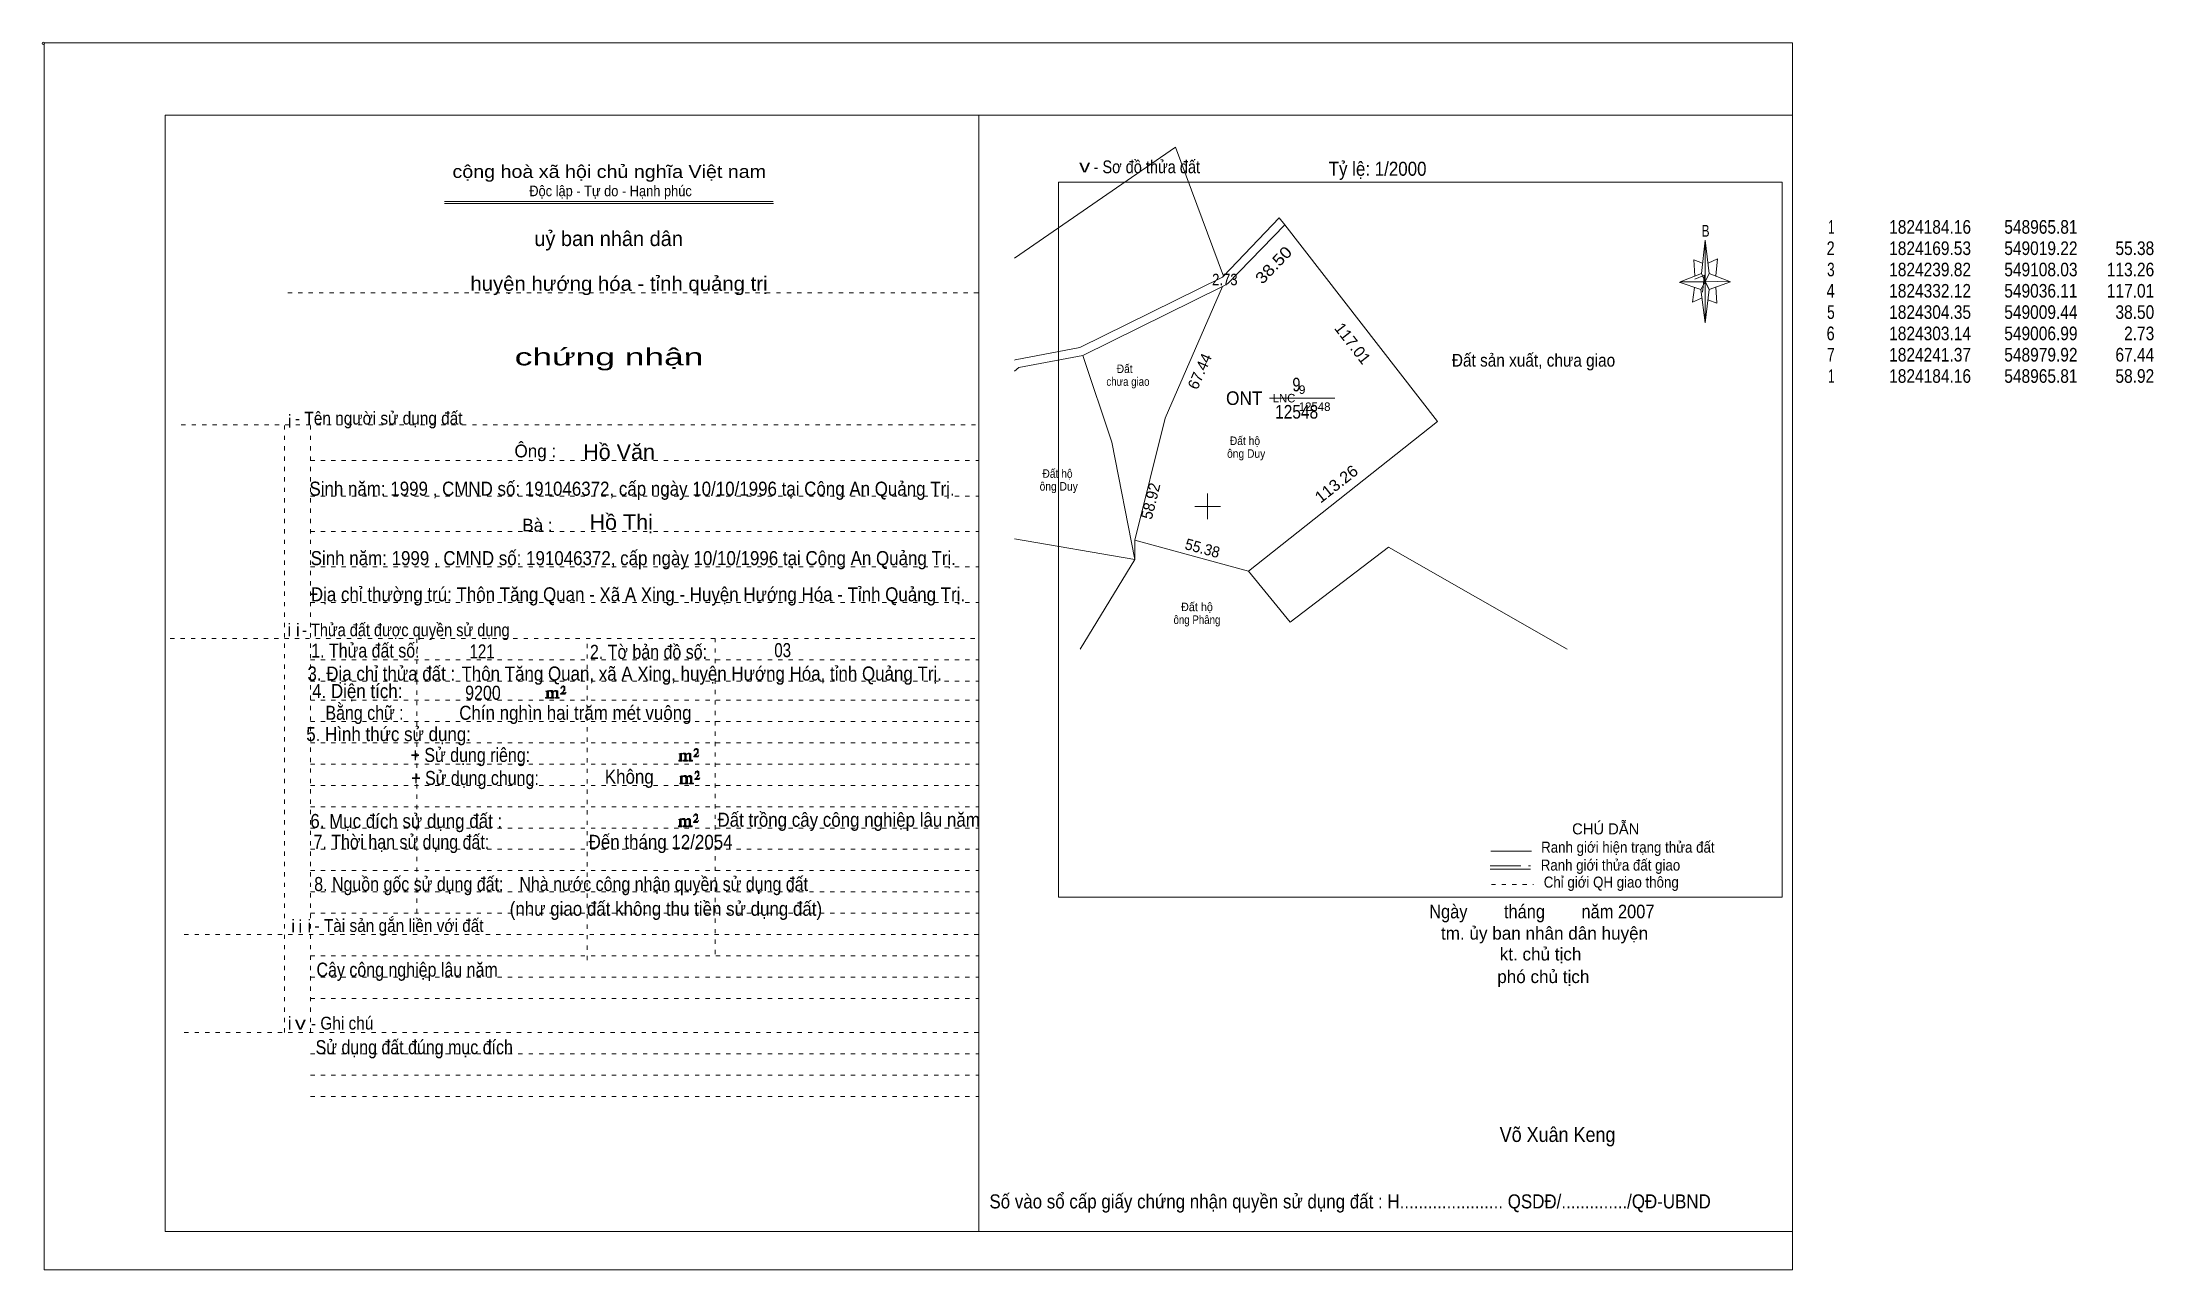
# Model space of a CAD drawing. Header units: centimetres. Extents: x -1.6 to 48, y -3.3 to 25.5.
import ezdxf
from ezdxf.enums import TextEntityAlignment as Align

# ---------------------------------------------------------------- set-up
doc = ezdxf.new("R2010")
doc.units = ezdxf.units.CM
doc.header["$LTSCALE"] = 0.12
doc.linetypes.add('DOTTED', pattern=[1.5, 0.3, -1.2])
doc.linetypes.add('LONG_DASHED', pattern=[7.5, 6, -1.5])
for name, color, linetype, lineweight in [('1', 7, 'DOTTED', 13), ('13', 7, 'Continuous', 13), ('22', 7, 'Continuous', 13), ('33', 7, 'LONG_DASHED', 13), ('4', 7, 'Continuous', 13), ('5', 7, 'Continuous', 13), ('50', 7, 'Continuous', 13), ('63', 7, 'Continuous', 13)]:
    doc.layers.add(name, color=color, linetype=linetype, lineweight=lineweight)
for name, color, linetype in [('10', 7, 'Continuous'), ('23', 7, 'Continuous'), ('30', 7, 'Continuous')]:
    doc.layers.add(name, color=color, linetype=linetype)

msp = doc.modelspace()

# ---------------------------------------------------------------- hatches: boundary and pattern name
at = {"layer": '50'}
for points in [[(10.27, 10.13), (10.27, 10.12), (10.27, 10.11), (10.25, 10.11), (10.24, 10.11), (10.24, 10.1), (10.33, 10.1), (10.33, 10.11), (10.32, 10.11), (10.31, 10.11), (10.31, 10.12), (10.31, 10.13), (10.31, 10.24), (10.31, 10.25), (10.32, 10.26), (10.34, 10.26), (10.35, 10.26), (10.36, 10.26), (10.37, 10.25), (10.39, 10.22), (10.39, 10.13), (10.37, 10.12), (10.37, 10.11), (10.36, 10.11), (10.35, 10.11), (10.35, 10.1), (10.44, 10.1), (10.44, 10.11), (10.43, 10.11), (10.42, 10.11), (10.42, 10.12), (10.42, 10.13), (10.42, 10.24), (10.44, 10.26), (10.45, 10.26), (10.46, 10.26), (10.49, 10.26), (10.49, 10.25), (10.5, 10.24), (10.5, 10.22), (10.5, 10.13), (10.5, 10.12), (10.49, 10.11), (10.49, 10.11), (10.47, 10.11), (10.47, 10.1), (10.56, 10.1), (10.56, 10.11), (10.55, 10.11), (10.54, 10.11), (10.53, 10.12), (10.53, 10.13), (10.53, 10.2), (10.53, 10.25), (10.53, 10.26), (10.52, 10.27), (10.5, 10.28), (10.47, 10.28), (10.46, 10.28), (10.44, 10.27), (10.41, 10.25), (10.41, 10.26), (10.4, 10.28), (10.39, 10.28), (10.37, 10.28), (10.35, 10.28), (10.34, 10.28), (10.32, 10.26), (10.31, 10.26), (10.31, 10.25), (10.31, 10.25), (10.31, 10.26), (10.31, 10.28), (10.24, 10.26), (10.24, 10.26), (10.25, 10.26), (10.27, 10.25), (10.27, 10.24), (10.27, 10.23)], [(10.69, 10.19), (10.72, 10.24), (10.72, 10.24), (10.71, 10.22), (10.69, 10.22), (10.68, 10.22), (10.63, 10.22), (10.66, 10.26), (10.67, 10.27), (10.69, 10.28), (10.69, 10.3), (10.69, 10.32), (10.69, 10.34), (10.69, 10.35), (10.69, 10.37), (10.68, 10.38), (10.67, 10.38), (10.66, 10.39), (10.65, 10.39), (10.63, 10.38), (10.63, 10.38), (10.62, 10.37), (10.61, 10.35), (10.59, 10.33), (10.61, 10.33), (10.61, 10.35), (10.62, 10.35), (10.63, 10.36), (10.65, 10.36), (10.66, 10.36), (10.67, 10.35), (10.68, 10.35), (10.68, 10.32), (10.68, 10.3), (10.66, 10.28), (10.66, 10.26), (10.65, 10.25), (10.59, 10.2), (10.59, 10.19)], [(13.39, 8.66), (13.39, 8.65), (13.39, 8.64), (13.38, 8.64), (13.37, 8.64), (13.37, 8.62), (13.45, 8.62), (13.45, 8.64), (13.44, 8.64), (13.43, 8.64), (13.43, 8.65), (13.43, 8.66), (13.43, 8.77), (13.43, 8.78), (13.44, 8.79), (13.47, 8.79), (13.48, 8.79), (13.49, 8.79), (13.5, 8.78), (13.51, 8.74), (13.51, 8.66), (13.5, 8.65), (13.5, 8.64), (13.49, 8.64), (13.48, 8.64), (13.48, 8.62), (13.57, 8.62), (13.57, 8.64), (13.55, 8.64), (13.54, 8.64), (13.54, 8.65), (13.54, 8.66), (13.54, 8.77), (13.57, 8.79), (13.58, 8.79), (13.59, 8.79), (13.61, 8.79), (13.61, 8.78), (13.62, 8.77), (13.62, 8.74), (13.62, 8.66), (13.62, 8.65), (13.61, 8.64), (13.61, 8.64), (13.6, 8.64), (13.6, 8.62), (13.69, 8.62), (13.69, 8.64), (13.67, 8.64), (13.66, 8.64), (13.65, 8.65), (13.65, 8.66), (13.65, 8.73), (13.65, 8.78), (13.65, 8.79), (13.64, 8.8), (13.62, 8.81), (13.6, 8.81), (13.59, 8.81), (13.57, 8.8), (13.53, 8.78), (13.53, 8.79), (13.52, 8.81), (13.51, 8.81), (13.5, 8.81), (13.48, 8.81), (13.47, 8.81), (13.44, 8.79), (13.43, 8.79), (13.43, 8.78), (13.43, 8.78), (13.43, 8.79), (13.43, 8.81), (13.37, 8.79), (13.37, 8.79), (13.38, 8.79), (13.39, 8.78), (13.39, 8.77), (13.39, 8.76)], [(13.82, 8.72), (13.84, 8.77), (13.84, 8.77), (13.83, 8.74), (13.82, 8.74), (13.81, 8.74), (13.75, 8.74), (13.79, 8.79), (13.8, 8.8), (13.82, 8.81), (13.82, 8.83), (13.82, 8.84), (13.82, 8.87), (13.82, 8.88), (13.82, 8.9), (13.81, 8.91), (13.8, 8.91), (13.79, 8.92), (13.77, 8.92), (13.75, 8.91), (13.75, 8.91), (13.74, 8.9), (13.73, 8.88), (13.72, 8.86), (13.73, 8.86), (13.73, 8.88), (13.74, 8.88), (13.75, 8.89), (13.77, 8.89), (13.79, 8.89), (13.8, 8.88), (13.81, 8.88), (13.81, 8.84), (13.81, 8.83), (13.79, 8.81), (13.79, 8.79), (13.77, 8.78), (13.72, 8.73), (13.72, 8.72)], [(13.41, 8.12), (13.41, 8.11), (13.41, 8.1), (13.4, 8.1), (13.39, 8.1), (13.39, 8.09), (13.48, 8.09), (13.48, 8.1), (13.47, 8.1), (13.45, 8.1), (13.45, 8.11), (13.45, 8.12), (13.45, 8.23), (13.45, 8.24), (13.47, 8.26), (13.49, 8.26), (13.5, 8.26), (13.51, 8.26), (13.52, 8.24), (13.53, 8.21), (13.53, 8.12), (13.52, 8.11), (13.52, 8.1), (13.51, 8.1), (13.5, 8.1), (13.5, 8.09), (13.59, 8.09), (13.59, 8.1), (13.58, 8.1), (13.57, 8.1), (13.57, 8.11), (13.57, 8.12), (13.57, 8.23), (13.59, 8.26), (13.6, 8.26), (13.61, 8.26), (13.63, 8.26), (13.63, 8.24), (13.64, 8.23), (13.64, 8.21), (13.64, 8.12), (13.64, 8.11), (13.63, 8.1), (13.63, 8.1), (13.62, 8.1), (13.62, 8.09), (13.71, 8.09), (13.71, 8.1), (13.7, 8.1), (13.69, 8.1), (13.67, 8.11), (13.67, 8.12), (13.67, 8.2), (13.67, 8.24), (13.67, 8.26), (13.66, 8.27), (13.64, 8.28), (13.62, 8.28), (13.61, 8.28), (13.59, 8.27), (13.55, 8.24), (13.55, 8.26), (13.54, 8.28), (13.53, 8.28), (13.52, 8.28), (13.5, 8.28), (13.49, 8.28), (13.47, 8.26), (13.45, 8.26), (13.45, 8.24), (13.45, 8.24), (13.45, 8.26), (13.45, 8.28), (13.39, 8.26), (13.39, 8.26), (13.4, 8.26), (13.41, 8.24), (13.41, 8.23), (13.41, 8.22)], [(13.84, 8.19), (13.86, 8.23), (13.86, 8.23), (13.85, 8.21), (13.84, 8.21), (13.83, 8.21), (13.77, 8.21), (13.81, 8.26), (13.82, 8.27), (13.84, 8.28), (13.84, 8.3), (13.84, 8.31), (13.84, 8.33), (13.84, 8.34), (13.84, 8.37), (13.83, 8.38), (13.82, 8.38), (13.81, 8.39), (13.8, 8.39), (13.77, 8.38), (13.77, 8.38), (13.76, 8.37), (13.75, 8.34), (13.74, 8.32), (13.75, 8.32), (13.75, 8.34), (13.76, 8.34), (13.77, 8.36), (13.8, 8.36), (13.81, 8.36), (13.82, 8.34), (13.83, 8.34), (13.83, 8.31), (13.83, 8.3), (13.81, 8.28), (13.81, 8.26), (13.8, 8.24), (13.74, 8.2), (13.74, 8.19)], [(13.38, 7.12), (13.38, 7.11), (13.38, 7.1), (13.37, 7.1), (13.36, 7.1), (13.36, 7.08), (13.44, 7.08), (13.44, 7.1), (13.43, 7.1), (13.42, 7.1), (13.42, 7.11), (13.42, 7.12), (13.42, 7.23), (13.42, 7.24), (13.43, 7.25), (13.46, 7.25), (13.47, 7.25), (13.48, 7.25), (13.49, 7.24), (13.5, 7.2), (13.5, 7.12), (13.49, 7.11), (13.49, 7.1), (13.48, 7.1), (13.47, 7.1), (13.47, 7.08), (13.56, 7.08), (13.56, 7.1), (13.54, 7.1), (13.53, 7.1), (13.53, 7.11), (13.53, 7.12), (13.53, 7.23), (13.56, 7.25), (13.57, 7.25), (13.58, 7.25), (13.6, 7.25), (13.6, 7.24), (13.61, 7.23), (13.61, 7.2), (13.61, 7.12), (13.61, 7.11), (13.6, 7.1), (13.6, 7.1), (13.59, 7.1), (13.59, 7.08), (13.68, 7.08), (13.68, 7.1), (13.66, 7.1), (13.65, 7.1), (13.64, 7.11), (13.64, 7.12), (13.64, 7.19), (13.64, 7.24), (13.64, 7.25), (13.63, 7.26), (13.61, 7.27), (13.59, 7.27), (13.58, 7.27), (13.56, 7.26), (13.52, 7.24), (13.52, 7.25), (13.51, 7.27), (13.5, 7.27), (13.49, 7.27), (13.47, 7.27), (13.46, 7.27), (13.43, 7.25), (13.42, 7.25), (13.42, 7.24), (13.42, 7.24), (13.42, 7.25), (13.42, 7.27), (13.36, 7.25), (13.36, 7.25), (13.37, 7.25), (13.38, 7.24), (13.38, 7.23), (13.38, 7.22)], [(13.81, 7.18), (13.83, 7.23), (13.83, 7.23), (13.82, 7.2), (13.81, 7.2), (13.8, 7.2), (13.74, 7.2), (13.78, 7.25), (13.79, 7.26), (13.81, 7.27), (13.81, 7.29), (13.81, 7.3), (13.81, 7.33), (13.81, 7.34), (13.81, 7.36), (13.8, 7.37), (13.79, 7.37), (13.78, 7.38), (13.76, 7.38), (13.74, 7.37), (13.74, 7.37), (13.73, 7.36), (13.72, 7.34), (13.71, 7.32), (13.72, 7.32), (13.72, 7.34), (13.73, 7.34), (13.74, 7.35), (13.76, 7.35), (13.78, 7.35), (13.79, 7.34), (13.8, 7.34), (13.8, 7.3), (13.8, 7.29), (13.78, 7.27), (13.78, 7.25), (13.76, 7.24), (13.71, 7.19), (13.71, 7.18)]]:
    msp.add_hatch(color=256, dxfattribs=at).paths.add_polyline_path(points)

# ---------------------------------------------------------------- linework, layer by layer
at = {"layer": '1', "linetype": 'Continuous'}
for p, q in [((1.31, -2.42), (1.31, 23.78)), ((1.31, 23.78), (39.51, 23.78)), ((20.41, -2.42), (20.41, 23.78)), ((39.51, -2.42), (39.51, 23.78)), ((7.87, 21.76), (15.58, 21.76)), ((7.87, 21.71), (15.59, 21.71)), ((37.36, 19.69), (36.85, 19.86)), ((1.31, -2.42), (39.51, -2.42))]:
    msp.add_line(p, q, dxfattribs=at)
at = {"layer": '1'}
for p, q in [((4.19, 19.61), (20.41, 19.61)), ((1.69, 16.51), (20.41, 16.51)), ((4.11, 2.25), (4.11, 16.51)), ((4.72, 2.25), (4.72, 16.51)), ((4.72, 15.68), (20.41, 15.68)), ((4.72, 14.84), (20.41, 14.84)), ((4.72, 14.01), (20.41, 14.01)), ((4.72, 13.18), (20.41, 13.18)), ((4.72, 12.34), (20.41, 12.34)), ((1.43, 11.5), (20.41, 11.5)), ((7.22, 5.05), (7.22, 11.5)), ((11.22, 3.95), (11.22, 11.5)), ((14.22, 4.09), (14.22, 11.5)), ((4.72, 11), (20.41, 11)), ((4.72, 10.5), (20.41, 10.5)), ((4.72, 10.05), (20.41, 10.05)), ((4.72, 9.55), (20.41, 9.55)), ((4.72, 9.05), (20.41, 9.05)), ((4.72, 8.55), (20.41, 8.55)), ((4.72, 8.05), (20.41, 8.05)), ((4.72, 7.55), (20.41, 7.55)), ((4.72, 7.05), (20.41, 7.05)), ((4.72, 6.55), (20.41, 6.55)), ((4.72, 6.05), (20.41, 6.05)), ((4.72, 5.55), (20.41, 5.55)), ((4.72, 5.05), (20.41, 5.05)), ((1.76, 4.55), (20.41, 4.55)), ((4.72, 4.05), (20.41, 4.05)), ((4.72, 3.55), (20.41, 3.55)), ((4.72, 3.05), (20.41, 3.05)), ((1.76, 2.25), (20.41, 2.25)), ((4.72, 1.75), (20.41, 1.75)), ((4.72, 1.25), (20.41, 1.25)), ((4.72, 0.75), (20.41, 0.75))]:
    msp.add_line(p, q, dxfattribs=at)
at = {"layer": '1', "linetype": 'Continuous'}
msp.add_lwpolyline([(-1.53, -3.32), (39.51, -3.32), (39.51, 25.48), (-1.53, 25.48)], close=True, dxfattribs=at)
msp.add_lwpolyline([(37.37, 19.49), (37.16, 19.39), (37.21, 19.74)], dxfattribs=at)
at = {"layer": '13'}
msp.add_line((27.92, 17.14), (28.77, 17.14), dxfattribs=at)
at = {"layer": '22'}
for p, q in [((26.15, 20), (27.46, 21.37)), ((22.85, 18.14), (26.13, 19.76)), ((21.25, 13.84), (24.07, 13.35)), ((24.07, 13.81), (26.74, 13.08)), ((27.72, 11.88), (26.74, 13.08))]:
    msp.add_line(p, q, dxfattribs=at)
for points in [[(26.15, 20), (25.03, 23.03), (21.25, 20.43)], [(26.74, 13.08), (31.18, 16.59), (27.59, 21.21), (27.46, 21.37)], [(26.13, 19.76), (26.25, 19.82), (27.59, 21.21)], [(26.15, 20), (26.13, 19.98), (22.78, 18.33), (21.26, 18.04), (21.25, 18.03)], [(26.13, 19.76), (24.78, 16.67), (24.07, 13.81)], [(21.25, 17.77), (21.35, 17.86), (22.85, 18.14)], [(22.85, 18.14), (23.53, 16.11), (24.07, 13.35)], [(24.07, 13.81), (24.07, 13.35), (22.79, 11.25)], [(34.22, 11.25), (30.03, 13.64), (27.72, 11.88)]]:
    msp.add_lwpolyline(points, dxfattribs=at)
at = {"layer": '33'}
msp.add_line((27.23, 17.14), (28.51, 17.14), dxfattribs=at)
at = {"layer": '4'}
for p, q in [((32.43, 6.51), (33.38, 6.51)), ((32.41, 6.08), (33.36, 6.08))]:
    msp.add_line(p, q, dxfattribs=at)
at = {"layer": '4', "linetype": 'LONG_DASHED'}
msp.add_line((32.41, 6.16), (33.36, 6.16), dxfattribs=at)
at = {"layer": '4', "linetype": 'DOTTED'}
msp.add_line((32.44, 5.72), (33.43, 5.72), dxfattribs=at)
at = {"layer": '4'}
msp.add_lwpolyline([(22.28, 22.21), (39.27, 22.21), (39.27, 5.43), (22.28, 5.43)], close=True, dxfattribs=at)
msp.add_circle((-1.55, 25.47), 0.025, dxfattribs=at)
at = {"layer": '5'}
for p, q in [((37.37, 20.07), (37.46, 20.85)), ((37.55, 20.07), (38.05, 19.87)), ((37.55, 19.69), (37.46, 18.91)), ((37.73, 19.37), (37.52, 19.45)), ((37.71, 19.75), (37.73, 19.37))]:
    msp.add_line(p, q, dxfattribs=at)
for points in [[(37.46, 20.85), (37.55, 20.07), (37.46, 19.87)], [(37.46, 19.87), (36.87, 19.87), (37.37, 20.07), (37.55, 19.69), (38.05, 19.87), (37.46, 19.89)], [(37.46, 19.87), (37.46, 18.91), (37.36, 19.69)]]:
    msp.add_lwpolyline(points, close=True, dxfattribs=at)
for points in [[(37.4, 20.31), (37.19, 20.39), (37.22, 20.01)], [(37.53, 20.31), (37.75, 20.41), (37.71, 20.01)], [(37.46, 19.87), (37.37, 20.07), (36.87, 19.87)], [(37.22, 19.93), (37.44, 20.03), (37.4, 19.63)], [(37.46, 19.87), (37.55, 19.69), (38.05, 19.87)]]:
    msp.add_lwpolyline(points, dxfattribs=at)
at = {"layer": '50'}
for points in [[(10.27, 10.13), (10.27, 10.12), (10.27, 10.11), (10.25, 10.11), (10.24, 10.11), (10.24, 10.1), (10.33, 10.1), (10.33, 10.11), (10.32, 10.11), (10.31, 10.11), (10.31, 10.12), (10.31, 10.13), (10.31, 10.24), (10.31, 10.25), (10.32, 10.26), (10.34, 10.26), (10.35, 10.26), (10.36, 10.26), (10.37, 10.25), (10.39, 10.22), (10.39, 10.13), (10.37, 10.12), (10.37, 10.11), (10.36, 10.11), (10.35, 10.11), (10.35, 10.1), (10.44, 10.1), (10.44, 10.11), (10.43, 10.11), (10.42, 10.11), (10.42, 10.12), (10.42, 10.13), (10.42, 10.24), (10.44, 10.26), (10.45, 10.26), (10.46, 10.26), (10.49, 10.26), (10.49, 10.25), (10.5, 10.24), (10.5, 10.22), (10.5, 10.13), (10.5, 10.12), (10.49, 10.11), (10.49, 10.11), (10.47, 10.11), (10.47, 10.1), (10.56, 10.1), (10.56, 10.11), (10.55, 10.11), (10.54, 10.11), (10.53, 10.12), (10.53, 10.13), (10.53, 10.2), (10.53, 10.25), (10.53, 10.26), (10.52, 10.27), (10.5, 10.28), (10.47, 10.28), (10.46, 10.28), (10.44, 10.27), (10.41, 10.25), (10.41, 10.26), (10.4, 10.28), (10.39, 10.28), (10.37, 10.28), (10.35, 10.28), (10.34, 10.28), (10.32, 10.26), (10.31, 10.26), (10.31, 10.25), (10.31, 10.25), (10.31, 10.26), (10.31, 10.28), (10.24, 10.26), (10.24, 10.26), (10.25, 10.26), (10.27, 10.25), (10.27, 10.24), (10.27, 10.23)], [(10.69, 10.19), (10.72, 10.24), (10.72, 10.24), (10.71, 10.22), (10.69, 10.22), (10.68, 10.22), (10.63, 10.22), (10.66, 10.26), (10.67, 10.27), (10.69, 10.28), (10.69, 10.3), (10.69, 10.32), (10.69, 10.34), (10.69, 10.35), (10.69, 10.37), (10.68, 10.38), (10.67, 10.38), (10.66, 10.39), (10.65, 10.39), (10.63, 10.38), (10.63, 10.38), (10.62, 10.37), (10.61, 10.35), (10.59, 10.33), (10.61, 10.33), (10.61, 10.35), (10.62, 10.35), (10.63, 10.36), (10.65, 10.36), (10.66, 10.36), (10.67, 10.35), (10.68, 10.35), (10.68, 10.32), (10.68, 10.3), (10.66, 10.28), (10.66, 10.26), (10.65, 10.25), (10.59, 10.2), (10.59, 10.19)], [(13.39, 8.66), (13.39, 8.65), (13.39, 8.64), (13.38, 8.64), (13.37, 8.64), (13.37, 8.62), (13.45, 8.62), (13.45, 8.64), (13.44, 8.64), (13.43, 8.64), (13.43, 8.65), (13.43, 8.66), (13.43, 8.77), (13.43, 8.78), (13.44, 8.79), (13.47, 8.79), (13.48, 8.79), (13.49, 8.79), (13.5, 8.78), (13.51, 8.74), (13.51, 8.66), (13.5, 8.65), (13.5, 8.64), (13.49, 8.64), (13.48, 8.64), (13.48, 8.62), (13.57, 8.62), (13.57, 8.64), (13.55, 8.64), (13.54, 8.64), (13.54, 8.65), (13.54, 8.66), (13.54, 8.77), (13.57, 8.79), (13.58, 8.79), (13.59, 8.79), (13.61, 8.79), (13.61, 8.78), (13.62, 8.77), (13.62, 8.74), (13.62, 8.66), (13.62, 8.65), (13.61, 8.64), (13.61, 8.64), (13.6, 8.64), (13.6, 8.62), (13.69, 8.62), (13.69, 8.64), (13.67, 8.64), (13.66, 8.64), (13.65, 8.65), (13.65, 8.66), (13.65, 8.73), (13.65, 8.78), (13.65, 8.79), (13.64, 8.8), (13.62, 8.81), (13.6, 8.81), (13.59, 8.81), (13.57, 8.8), (13.53, 8.78), (13.53, 8.79), (13.52, 8.81), (13.51, 8.81), (13.5, 8.81), (13.48, 8.81), (13.47, 8.81), (13.44, 8.79), (13.43, 8.79), (13.43, 8.78), (13.43, 8.78), (13.43, 8.79), (13.43, 8.81), (13.37, 8.79), (13.37, 8.79), (13.38, 8.79), (13.39, 8.78), (13.39, 8.77), (13.39, 8.76)], [(13.82, 8.72), (13.84, 8.77), (13.84, 8.77), (13.83, 8.74), (13.82, 8.74), (13.81, 8.74), (13.75, 8.74), (13.79, 8.79), (13.8, 8.8), (13.82, 8.81), (13.82, 8.83), (13.82, 8.84), (13.82, 8.87), (13.82, 8.88), (13.82, 8.9), (13.81, 8.91), (13.8, 8.91), (13.79, 8.92), (13.77, 8.92), (13.75, 8.91), (13.75, 8.91), (13.74, 8.9), (13.73, 8.88), (13.72, 8.86), (13.73, 8.86), (13.73, 8.88), (13.74, 8.88), (13.75, 8.89), (13.77, 8.89), (13.79, 8.89), (13.8, 8.88), (13.81, 8.88), (13.81, 8.84), (13.81, 8.83), (13.79, 8.81), (13.79, 8.79), (13.77, 8.78), (13.72, 8.73), (13.72, 8.72)], [(13.41, 8.12), (13.41, 8.11), (13.41, 8.1), (13.4, 8.1), (13.39, 8.1), (13.39, 8.09), (13.48, 8.09), (13.48, 8.1), (13.47, 8.1), (13.45, 8.1), (13.45, 8.11), (13.45, 8.12), (13.45, 8.23), (13.45, 8.24), (13.47, 8.26), (13.49, 8.26), (13.5, 8.26), (13.51, 8.26), (13.52, 8.24), (13.53, 8.21), (13.53, 8.12), (13.52, 8.11), (13.52, 8.1), (13.51, 8.1), (13.5, 8.1), (13.5, 8.09), (13.59, 8.09), (13.59, 8.1), (13.58, 8.1), (13.57, 8.1), (13.57, 8.11), (13.57, 8.12), (13.57, 8.23), (13.59, 8.26), (13.6, 8.26), (13.61, 8.26), (13.63, 8.26), (13.63, 8.24), (13.64, 8.23), (13.64, 8.21), (13.64, 8.12), (13.64, 8.11), (13.63, 8.1), (13.63, 8.1), (13.62, 8.1), (13.62, 8.09), (13.71, 8.09), (13.71, 8.1), (13.7, 8.1), (13.69, 8.1), (13.67, 8.11), (13.67, 8.12), (13.67, 8.2), (13.67, 8.24), (13.67, 8.26), (13.66, 8.27), (13.64, 8.28), (13.62, 8.28), (13.61, 8.28), (13.59, 8.27), (13.55, 8.24), (13.55, 8.26), (13.54, 8.28), (13.53, 8.28), (13.52, 8.28), (13.5, 8.28), (13.49, 8.28), (13.47, 8.26), (13.45, 8.26), (13.45, 8.24), (13.45, 8.24), (13.45, 8.26), (13.45, 8.28), (13.39, 8.26), (13.39, 8.26), (13.4, 8.26), (13.41, 8.24), (13.41, 8.23), (13.41, 8.22)], [(13.84, 8.19), (13.86, 8.23), (13.86, 8.23), (13.85, 8.21), (13.84, 8.21), (13.83, 8.21), (13.77, 8.21), (13.81, 8.26), (13.82, 8.27), (13.84, 8.28), (13.84, 8.3), (13.84, 8.31), (13.84, 8.33), (13.84, 8.34), (13.84, 8.37), (13.83, 8.38), (13.82, 8.38), (13.81, 8.39), (13.8, 8.39), (13.77, 8.38), (13.77, 8.38), (13.76, 8.37), (13.75, 8.34), (13.74, 8.32), (13.75, 8.32), (13.75, 8.34), (13.76, 8.34), (13.77, 8.36), (13.8, 8.36), (13.81, 8.36), (13.82, 8.34), (13.83, 8.34), (13.83, 8.31), (13.83, 8.3), (13.81, 8.28), (13.81, 8.26), (13.8, 8.24), (13.74, 8.2), (13.74, 8.19)], [(13.38, 7.12), (13.38, 7.11), (13.38, 7.1), (13.37, 7.1), (13.36, 7.1), (13.36, 7.08), (13.44, 7.08), (13.44, 7.1), (13.43, 7.1), (13.42, 7.1), (13.42, 7.11), (13.42, 7.12), (13.42, 7.23), (13.42, 7.24), (13.43, 7.25), (13.46, 7.25), (13.47, 7.25), (13.48, 7.25), (13.49, 7.24), (13.5, 7.2), (13.5, 7.12), (13.49, 7.11), (13.49, 7.1), (13.48, 7.1), (13.47, 7.1), (13.47, 7.08), (13.56, 7.08), (13.56, 7.1), (13.54, 7.1), (13.53, 7.1), (13.53, 7.11), (13.53, 7.12), (13.53, 7.23), (13.56, 7.25), (13.57, 7.25), (13.58, 7.25), (13.6, 7.25), (13.6, 7.24), (13.61, 7.23), (13.61, 7.2), (13.61, 7.12), (13.61, 7.11), (13.6, 7.1), (13.6, 7.1), (13.59, 7.1), (13.59, 7.08), (13.68, 7.08), (13.68, 7.1), (13.66, 7.1), (13.65, 7.1), (13.64, 7.11), (13.64, 7.12), (13.64, 7.19), (13.64, 7.24), (13.64, 7.25), (13.63, 7.26), (13.61, 7.27), (13.59, 7.27), (13.58, 7.27), (13.56, 7.26), (13.52, 7.24), (13.52, 7.25), (13.51, 7.27), (13.5, 7.27), (13.49, 7.27), (13.47, 7.27), (13.46, 7.27), (13.43, 7.25), (13.42, 7.25), (13.42, 7.24), (13.42, 7.24), (13.42, 7.25), (13.42, 7.27), (13.36, 7.25), (13.36, 7.25), (13.37, 7.25), (13.38, 7.24), (13.38, 7.23), (13.38, 7.22)], [(13.81, 7.18), (13.83, 7.23), (13.83, 7.23), (13.82, 7.2), (13.81, 7.2), (13.8, 7.2), (13.74, 7.2), (13.78, 7.25), (13.79, 7.26), (13.81, 7.27), (13.81, 7.29), (13.81, 7.3), (13.81, 7.33), (13.81, 7.34), (13.81, 7.36), (13.8, 7.37), (13.79, 7.37), (13.78, 7.38), (13.76, 7.38), (13.74, 7.37), (13.74, 7.37), (13.73, 7.36), (13.72, 7.34), (13.71, 7.32), (13.72, 7.32), (13.72, 7.34), (13.73, 7.34), (13.74, 7.35), (13.76, 7.35), (13.78, 7.35), (13.79, 7.34), (13.8, 7.34), (13.8, 7.3), (13.8, 7.29), (13.78, 7.27), (13.78, 7.25), (13.76, 7.24), (13.71, 7.19), (13.71, 7.18)]]:
    msp.add_lwpolyline(points, close=True, dxfattribs=at)
at = {"layer": '63'}
for p, q in [((25.78, 14.3), (25.78, 14.9)), ((25.48, 14.6), (26.08, 14.6))]:
    msp.add_line(p, q, dxfattribs=at)

# ---------------------------------------------------------------- texts
at = {"layer": '1'}
for s, height, width, p in [('cộng hoà xã hội chủ nghĩa Việt nam', 0.3, 1.15, (11.735, 22.31)), ('v', 0.3, 1.3, (22.895, 22.44)), ('- Sơ đồ thửa đất ', 0.3, 0.85, (24.4, 22.42)), ('Độc lập - Tự do - Hạnh phúc', 0.25, 0.9, (11.765, 21.88)), ('chứng nhận', 0.4, 1.55, (11.73, 17.91)), ('- Tên người sử dụng đất', 0.3, 0.9, (6.325, 16.52)), ('- Thửa đất được quyền sử dụng', 0.3, 0.85, (6.96, 11.55)), ('- Tài sản gắn liền với đất ', 0.3, 0.9, (6.85, 4.61)), ('v', 0.3, 1.3, (4.485, 2.32)), ('- Ghi chú', 0.3, 0.9, (5.465, 2.32))]:
    msp.add_text(s, height=height, dxfattribs=dict(at, width=width)).set_placement(p, align=Align.CENTER)
for s, height, p in [('uỷ ban nhân dân', 0.35, (11.72, 20.71)), ('i', 0.3, (4.235, 16.45)), ('i', 0.3, (4.225, 11.55)), ('i', 0.3, (4.425, 11.55)), ('i', 0.3, (4.315, 4.6)), ('i', 0.3, (4.485, 4.59)), ('i', 0.3, (4.695, 4.6)), ('i', 0.3, (4.235, 2.32))]:
    msp.add_text(s, height=height, dxfattribs=at).set_placement(p, align=Align.CENTER)
at = {"layer": '10', "width": 0.9}
msp.add_text('Võ Xuân Keng', height=0.35, dxfattribs=at).set_placement((33.995, -0.32), align=Align.CENTER)
at = {"layer": '13', "width": 1.05}
msp.add_text('9', height=0.2, dxfattribs=at).set_placement((27.92, 17.24))
at = {"layer": '13'}
msp.add_text('LNC', height=0.2, dxfattribs=at).set_placement((27.84, 17.04), align=Align.RIGHT)
msp.add_text('12548', height=0.2, dxfattribs=at).set_placement((27.92, 16.84))
at = {"layer": '22'}
for s, height, width, p in [('Đất  ', 0.2, 0.9, (23.9, 17.73)), ('Đất sản xuất, chưa giao', 0.3, 0.9, (33.43, 17.88)), ('chưa giao', 0.2, 0.85, (23.91, 17.43)), ('ông Duy', 0.2, 0.9, (26.685, 15.74)), ('Đất hộ ', 0.2, 0.9, (26.69, 16.04)), ('Đất hộ ', 0.2, 0.9, (22.29, 15.27)), ('ông Duy', 0.2, 0.9, (22.285, 14.97))]:
    msp.add_text(s, height=height, dxfattribs=dict(at, width=width)).set_placement(p, align=Align.CENTER)
at = {"layer": '23'}
for s, width, p in [('ông Phâng', 0.85, (25.53, 11.84)), ('Đất hộ', 0.95, (25.53, 12.14))]:
    msp.add_text(s, height=0.2, dxfattribs=dict(at, width=width)).set_placement(p, align=Align.CENTER)
at = {"layer": '30'}
for s, width, p in [('1', 0.65, (40.5, 21)), ('1824184.16', 0.85, (43.7, 21)), ('548965.81', 0.85, (46.2, 21)), ('548965.81', 0.85, (46.2, 21)), ('2', 0.8, (40.5, 20.5)), ('1824169.53', 0.85, (43.7, 20.5)), ('549019.22', 0.85, (46.2, 20.5)), ('55.38', 0.85, (48, 20.5)), ('3', 0.75, (40.5, 20)), ('1824239.82', 0.85, (43.7, 20)), ('549108.03', 0.85, (46.2, 20)), ('113.26', 0.85, (48, 20)), ('4', 0.8, (40.5, 19.5)), ('1824332.12', 0.85, (43.7, 19.5)), ('549036.11', 0.85, (46.2, 19.5)), ('117.01', 0.85, (48, 19.5)), ('5', 0.75, (40.5, 19)), ('1824304.35', 0.85, (43.7, 19)), ('549009.44', 0.85, (46.2, 19)), ('38.50', 0.85, (48, 19)), ('6', 0.8, (40.5, 18.5)), ('1824303.14', 0.85, (43.7, 18.5)), ('549006.99', 0.85, (46.2, 18.5)), ('2.73', 0.85, (48, 18.5)), ('7', 0.75, (40.5, 18)), ('1824241.37', 0.85, (43.7, 18)), ('548979.92', 0.85, (46.2, 18)), ('67.44', 0.85, (48, 18)), ('1', 0.65, (40.5, 17.5)), ('1824184.16', 0.85, (43.7, 17.5)), ('548965.81', 0.85, (46.2, 17.5)), ('58.92', 0.85, (48, 17.5))]:
    msp.add_text(s, height=0.32, dxfattribs=dict(at, width=width)).set_placement(p, align=Align.RIGHT)
for s, height, rotation, width, p in [('38.50', 0.27, 46.158, 1.15, (27.426, 20.172)), ('113.26', 0.27, 38.36, 1.05, (28.886, 15.021)), ('58.92', 0.27, 76.145, 0.95, (24.572, 14.693)), ('55.38', 0.26, 344.681, 0.95, (25.626, 13.492))]:
    msp.add_text(s, height=height, rotation=rotation, dxfattribs=dict(at, width=width)).set_placement(p, align=Align.CENTER)
at = {"layer": '30', "width": 0.85}
msp.add_text('2.73', height=0.27, dxfattribs=at).set_placement((26.185, 19.79), align=Align.CENTER)
at = {"layer": '30'}
for s, height, rotation, p in [('117.01', 0.27, 307.926, (29.078, 18.343)), ('67.44', 0.26, 66.335, (25.714, 17.718))]:
    msp.add_text(s, height=height, rotation=rotation, dxfattribs=at).set_placement(p, align=Align.CENTER)
at = {"layer": '33'}
for s, width, p in [('9', 0.8, (27.865, 17.3)), ('12548', 0.85, (27.87, 16.66))]:
    msp.add_text(s, height=0.32, dxfattribs=dict(at, width=width)).set_placement(p, align=Align.CENTER)
at = {"layer": '33', "width": 0.95}
msp.add_text('ONT', height=0.32, dxfattribs=at).set_placement((27.07, 16.98), align=Align.RIGHT)
at = {"layer": '4', "width": 0.9}
for s, height, p in [('Tỷ lệ: 1/2000', 0.33, (29.77, 22.36)), ('Ranh giới hiện trạng thửa đất', 0.2591, (35.645, 6.47)), ('Ranh giới thửa đất giao ', 0.2591, (35.28, 6.05)), ('Chỉ giới QH giao thông', 0.2591, (35.255, 5.65))]:
    msp.add_text(s, height=height, dxfattribs=at).set_placement(p, align=Align.CENTER)
at = {"layer": '4'}
msp.add_text('CHÚ DẪN', height=0.2591, dxfattribs=at).set_placement((35.125, 6.9), align=Align.CENTER)
at = {"layer": '5', "width": 0.75}
msp.add_text('B', height=0.276, dxfattribs=at).set_placement((37.47, 20.93), align=Align.CENTER)
at = {"layer": '50'}
for s, height, width, p in [('  huyện hướng hóa - tỉnh quảng trị', 0.34, 1.05, (11.83, 19.66)), ('Hồ Văn', 0.36, 1.05, (11.965, 15.7)), ('Sinh năm: 1999 , CMND số: 191046372, cấp ngày 10/10/1996 tại Công An Quảng Trị.', 0.33, 0.9, (12.27, 14.85)), ('Hồ Thị', 0.36, 1.05, (12.015, 14.05)), ('Sinh năm: 1999 , CMND số: 191046372, cấp ngày 10/10/1996 tại Công An Quảng Trị.', 0.33, 0.9, (12.3, 13.22)), ('Địa chỉ thường trú: Thôn Tăng Quan - Xã A Xing - Huyện Hướng Hóa - Tỉnh Quảng Trị.', 0.33, 0.9, (12.41, 12.37)), ('1. Thửa đất số:  ', 0.33, 0.85, (6.115, 11.05)), ('121', 0.33, 0.8, (8.75, 11.03)), ('2. Tờ bản đồ số:  ', 0.33, 0.85, (12.76, 11.02)), ('03', 0.33, 0.8, (15.805, 11.06)), ('3. Địa chỉ thửa đất : ', 0.33, 0.9, (6.44, 10.51)), ('4. Diện tích: ', 0.33, 0.9, (5.875, 10.1)), ('Thôn Tăng Quan, xã A Xing, huyện Hướng Hóa, tỉnh Quảng Trị.', 0.33, 0.9, (13.905, 10.51)), ('Bằng chữ :', 0.33, 0.85, (5.99, 9.59)), ('Chín nghìn hai trăm mét vuông', 0.33, 0.9, (10.94, 9.59)), ('9200', 0.33, 0.85, (8.77, 10.06)), ('5. Hình thức sử dụng:', 0.33, 0.9, (6.555, 9.09)), ('+ Sử dụng riêng:', 0.33, 0.85, (8.475, 8.6)), ('Không', 0.33, 0.9, (12.205, 8.09)), ('+ Sử dụng chung:', 0.33, 0.85, (8.585, 8.06)), ('Đất trồng cây công nghiệp lâu năm', 0.33, 0.9, (17.355, 7.08)), ('6. Mục đích sử dụng đất :', 0.33, 0.9, (6.97, 7.05)), ('7. Thời hạn sử dụng đất:', 0.33, 0.85, (6.855, 6.56)), ('Đến tháng 12/2054', 0.33, 0.9, (12.94, 6.56)), ('8. Nguồn gốc sử dụng đất:', 0.33, 0.85, (7.03, 5.57)), ('Nhà nước công nhận quyền sử dụng đất ', 0.33, 0.85, (13.065, 5.57)), ('(như giao đất không thu tiền sử dụng đất)', 0.33, 0.9, (13.065, 4.99)), ('Ngày        tháng        năm 2007', 0.32, 0.9, (33.625, 4.93)), ('Cây công nghiệp lâu năm', 0.33, 0.85, (6.99, 3.56)), ('Sử dụng đất đúng mục đích ', 0.33, 0.85, (7.21, 1.74)), ('Số vào sổ cấp giấy chứng nhận quyền sử dụng đất : H...................... QSDĐ/............../QĐ-UBND', 0.33, 0.9, (29.125, -1.88))]:
    msp.add_text(s, height=height, dxfattribs=dict(at, width=width)).set_placement(p, align=Align.CENTER)
for s, p in [('Ông :', (10, 15.75)), ('Bà :', (10.05, 14.01)), ('tm. ủy ban nhân dân huyện ', (33.745, 4.43)), ('kt. chủ tịch', (33.595, 3.94)), ('phó chủ tịch', (33.66, 3.41))]:
    msp.add_text(s, height=0.3, dxfattribs=at).set_placement(p, align=Align.CENTER)

doc.saveas('drawing.dxf')
